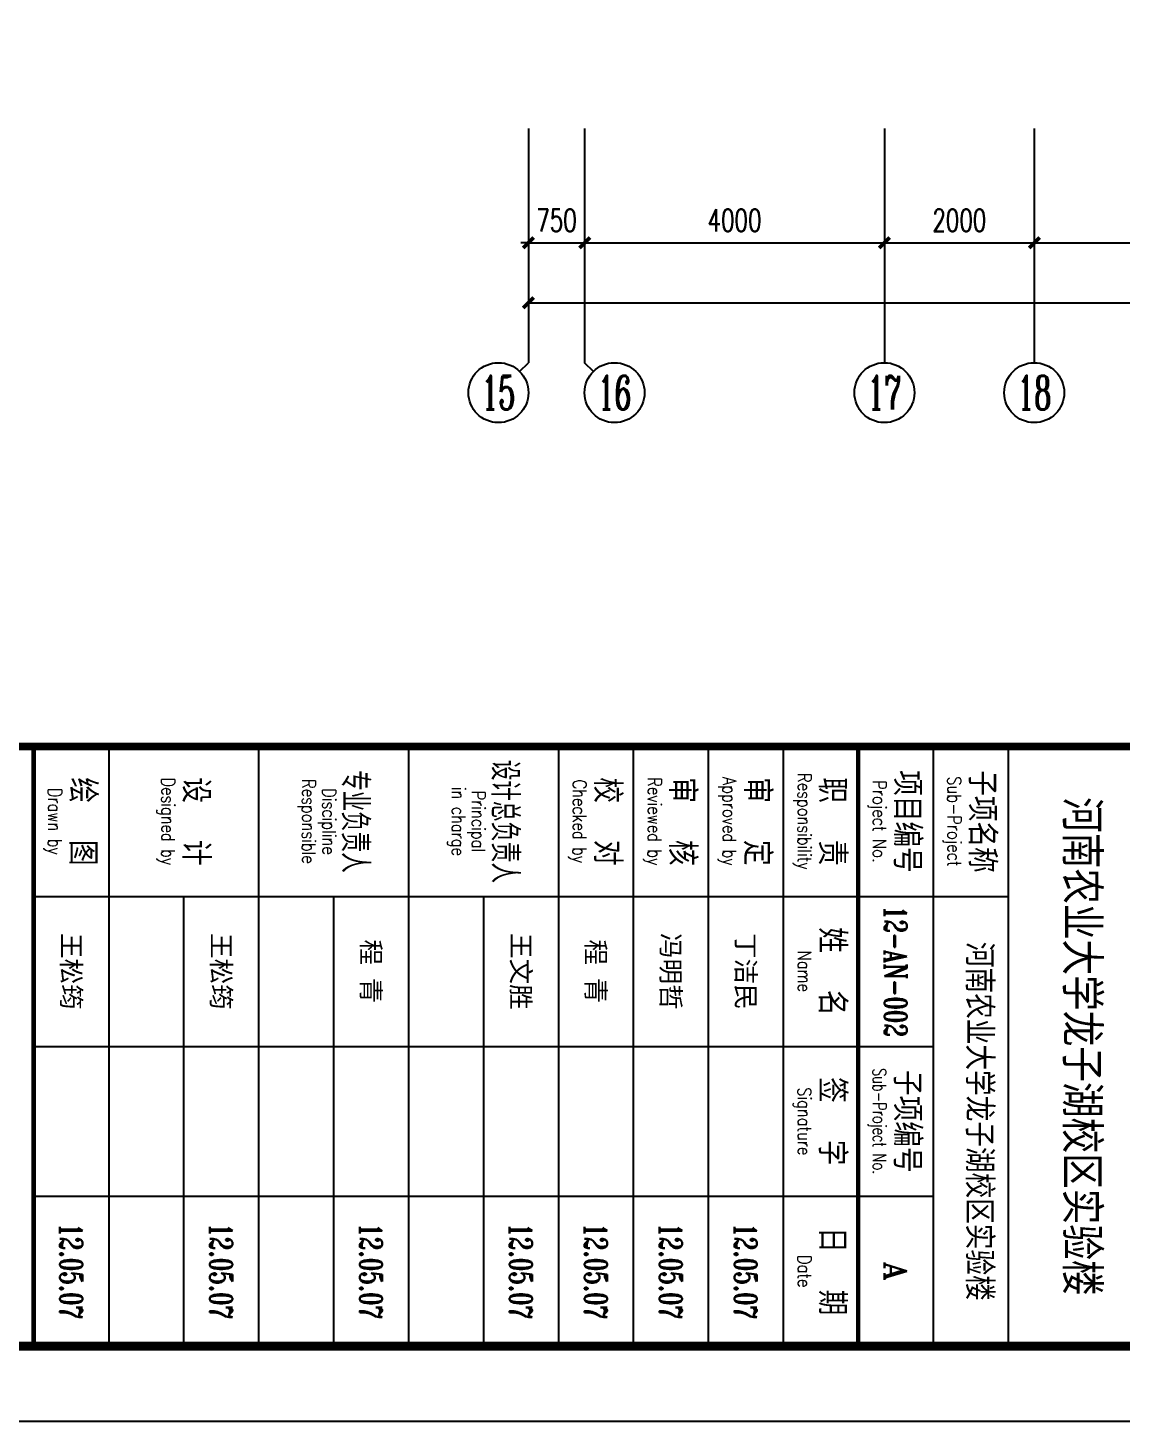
# Model space of a CAD drawing. Extents: x 190999 to 918899, y -200814 to 215286.
# Drawn here: x 682220 to 696808, y 36986 to 55574 of the extents above; entities that cross this region are included whole.
import ezdxf
from ezdxf.enums import TextEntityAlignment as Align

# ---------------------------------------------------------------- set-up
doc = ezdxf.new("R2010")
doc.units = 0
doc.header["$LTSCALE"] = 1000
doc.header["$MEASUREMENT"] = 0
doc.layers.get('Defpoints').update_dxf_attribs({"color": 1})
for name, color, linetype in [('AXIS', 3, 'Continuous'), ('AXIS_TEXT', 7, 'Continuous'), ('图框', 189, 'Continuous')]:
    doc.layers.add(name, color=color, linetype=linetype)
doc.styles.add('_TCH_AXIS', font='COMPLEX', dxfattribs={"bigfont": 'GBCBIG'})
doc.styles.add('COMPLEX', font='COMPLEX')
doc.styles.add('DIM_FONT', font='SIMPLEX', dxfattribs={"width": 0.7, "bigfont": 'GBCBIG'})
doc.styles.add('TKZ1_tjhts.shx', font='tjromant.shx', dxfattribs={"bigfont": 'tjhts.shx'})
doc.styles.add('TKZ2_tjkts.shx', font='tjromant.shx', dxfattribs={"bigfont": 'tjkts.shx'})
doc.styles.add('车', font='simhei.ttf')
doc.dimstyles.new('DIMN', dxfattribs={"dimtxt": 300, "dimasz": 100, "dimexe": 250, "dimexo": 300, "dimgap": 150, "dimtad": 1, "dimdec": 0, "dimzin": 0, "dimdsep": 46, "dimtxsty": 'DIM_FONT', "dimblk": 'ARCHTICK', "dimcen": 0.09, "dimclrt": 7, "dimazin": 2, "dimtfac": 1, "dimtdec": 0, "dimtix": 1, "dimtmove": 2, "dimatfit": 3, "dimfxl": 0, "dimtolj": 1, "dimtzin": 0, "dimarcsym": 0})

# ---------------------------------------------------------------- blocks, each defined once
blk = doc.blocks.new('TJAD_TK_A0')
at = {"layer": '图框'}
for p, q in [((2162, -441.7), (2162, 399.3)), ((2072, -154.7), (2152, -154.7)), ((2092, -284.7), (2092, -154.7)), ((2072, -164.7), (2152, -164.7)), ((2112, -284.7), (2112, -164.7)), ((2132, -284.7), (2132, -164.7)), ((2072, -184.7), (2152, -184.7)), ((2072, -194.7), (2152, -194.7)), ((2072, -204.7), (2152, -204.7)), ((2072, -214.7), (2152, -214.7)), ((2092, -224.7), (2152, -224.7)), ((2072, -234.7), (2152, -234.7)), ((2092, -244.7), (2152, -244.7)), ((2072, -254.7), (2152, -254.7)), ((2092, -264.7), (2152, -264.7)), ((2072, -274.7), (2152, -274.7))]:
    blk.add_line(p, q, dxfattribs=at)
at = {"layer": '图框', "const_width": 1.2}
blk.add_lwpolyline([(2152, -431.7), (2152, 389.3), (998, 389.3), (998, -431.7)], close=True, dxfattribs=at)
at = {"layer": '图框'}
for points, const_width in [([(2072, 389.3), (2072, -431.7)], 1), ([(2072, -174.7), (2152, -174.7)], 0.6), ([(2072, -284.7), (2152, -284.7)], 0.6)]:
    blk.add_lwpolyline(points, dxfattribs=dict(at, const_width=const_width))
at = {"layer": '图框', "color": 3, "style": 'TKZ1_tjhts.shx'}
for s, height, p in [('河南农业大学龙子湖校区实验楼', 5, (2112, -144.91)), ('河南农业大学龙子湖校区实验楼', 3.6, (2122, -158.54)), ('A', 3, (2142, -169.7))]:
    blk.add_text(s, height=height, dxfattribs=at).set_placement(p, align=Align.MIDDLE_CENTER)
at = {"layer": '图框', "style": 'TKZ2_tjkts.shx'}
for s, p in [('子项名称', (2082, -158.16)), ('项目编号', (2082, -168.16)), ('子项编号', (2122, -168.16)), ('职  责', (2082, -178.16)), ('姓  名', (2102, -178.16)), ('签  字', (2122, -178.16)), ('日  期', (2142, -178.16)), ('审  定', (2082, -188.16)), ('审  核', (2082, -198.16)), ('校  对', (2082, -208.16)), ('设  计', (2082, -263.06)), ('绘  图', (2082, -278.16))]:
    blk.add_text(s, height=3.6, dxfattribs=at).set_placement(p, align=Align.MIDDLE_CENTER)
for s, height, width, p in [('Sub-Project', 1.8, 0.8, (2082, -161.86)), ('Project No.', 1.8, 0.8, (2082, -171.86)), ('Sub-Project No.', 1.8, 0.7, (2122, -171.86)), ('Responsibility', 1.8, 0.8, (2082, -181.86)), ('Name', 1.8, 0.8, (2102, -181.86)), ('Signature', 1.8, 0.8, (2122, -181.86)), ('Date', 1.8, 0.8, (2142, -181.86)), ('Approved by', 1.8, 0.8, (2082, -191.86)), ('Reviewed by', 1.8, 0.8, (2082, -201.86)), ('Checked by', 1.8, 0.8, (2082, -211.86)), ('设计总负责人', 3.6, 0.8, (2082, -221.83)), ('Principal', 1.8, 0.8, (2082, -225.35)), ('in charge', 1.8, 0.8, (2082, -228)), ('专业负责人', 3.6, 0.8, (2082, -241.83)), ('Discipline', 1.8, 0.8, (2082, -245.28)), ('Responsible', 1.8, 0.8, (2082, -248)), ('Designed by', 1.8, 0.8, (2082, -266.76)), ('Drawn by', 1.8, 0.8, (2082, -281.86))]:
    blk.add_text(s, height=height, dxfattribs=dict(at, width=width)).set_placement(p, align=Align.MIDDLE_CENTER)
at = {"layer": '图框', "color": 3, "style": 'TKZ1_tjhts.shx', "width": 0.7}
blk.add_text('12-AN-002', height=3, dxfattribs=at).set_placement((2102, -169.7), align=Align.MIDDLE_CENTER)
at = {"layer": '图框', "color": 0, "style": '车'}
for s, p in [('丁洁民', (2102, -189.7)), ('冯明哲', (2102, -199.7)), ('程 青', (2102, -209.7)), ('王文胜', (2102, -219.7)), ('程 青', (2102, -239.7)), ('王松筠', (2102, -259.7)), ('王松筠', (2102, -279.7))]:
    blk.add_text(s, height=2.5, dxfattribs=at).set_placement(p, align=Align.MIDDLE_CENTER)
at = {"layer": '图框', "color": 0, "style": 'TKZ1_tjhts.shx', "width": 0.7}
for p in [(2142, -189.7), (2142, -199.7), (2142, -209.7), (2142, -219.7), (2142, -239.7), (2142, -259.7), (2142, -279.7)]:
    blk.add_text('12.05.07', height=3, dxfattribs=at).set_placement(p, align=Align.MIDDLE_CENTER)
blk = doc.blocks.new('_ArchTick')
at = {"const_width": 0.5}
blk.add_lwpolyline([(-0.7, -0.7), (0.7, 0.7)], dxfattribs=at)
blk = doc.blocks.new('*D407')
at = {"layer": 'AXIS', "color": 0, "lineweight": -2}
for p, q in [((688899, 53932), (688899, 52457)), ((689649, 53932), (689649, 52457)), ((688899, 52707), (688799, 52707)), ((688899, 52707), (689649, 52707)), ((689649, 52707), (689749, 52707))]:
    blk.add_line(p, q, dxfattribs=at)
at = {"layer": 'Defpoints', "color": 0}
for p in [(688899, 54232), (689649, 54232), (689649, 52707)]:
    blk.add_point(p, dxfattribs=at)
at = {"layer": 'AXIS', "color": 0, "lineweight": -2, "xscale": 100, "yscale": 100, "zscale": 100}
blk.add_blockref('_ArchTick', (688899, 52707), dxfattribs=at)
at = {"layer": 'AXIS', "color": 0, "lineweight": -2, "xscale": 100, "yscale": 100, "zscale": 100, "rotation": 180}
blk.add_blockref('_ArchTick', (689649, 52707), dxfattribs=at)
at = {"layer": 'AXIS', "color": 7, "insert": (689274, 53007), "char_height": 300, "attachment_point": 5, "style": 'DIM_FONT'}
blk.add_mtext('\\A1;750', dxfattribs=at)
blk = doc.blocks.new('*D408')
at = {"layer": 'AXIS', "color": 0, "lineweight": -2}
for p, q in [((689649, 53932), (689649, 52457)), ((693649, 53932), (693649, 52457)), ((689649, 52707), (693649, 52707))]:
    blk.add_line(p, q, dxfattribs=at)
at = {"layer": 'Defpoints', "color": 0}
for p in [(689649, 54232), (693649, 54232), (693649, 52707)]:
    blk.add_point(p, dxfattribs=at)
at = {"layer": 'AXIS', "color": 0, "lineweight": -2, "xscale": 100, "yscale": 100, "zscale": 100, "rotation": 180}
blk.add_blockref('_ArchTick', (689649, 52707), dxfattribs=at)
at = {"layer": 'AXIS', "color": 0, "lineweight": -2, "xscale": 100, "yscale": 100, "zscale": 100}
blk.add_blockref('_ArchTick', (693649, 52707), dxfattribs=at)
at = {"layer": 'AXIS', "color": 7, "insert": (691649, 53007), "char_height": 300, "attachment_point": 5, "style": 'DIM_FONT'}
blk.add_mtext('\\A1;4000', dxfattribs=at)
blk = doc.blocks.new('*D409')
at = {"layer": 'AXIS', "color": 0, "lineweight": -2}
for p, q in [((693649, 53932), (693649, 52457)), ((695649, 53932), (695649, 52457)), ((693649, 52707), (695649, 52707))]:
    blk.add_line(p, q, dxfattribs=at)
at = {"layer": 'Defpoints', "color": 0}
for p in [(693649, 54232), (695649, 54232), (695649, 52707)]:
    blk.add_point(p, dxfattribs=at)
at = {"layer": 'AXIS', "color": 0, "lineweight": -2, "xscale": 100, "yscale": 100, "zscale": 100, "rotation": 180}
blk.add_blockref('_ArchTick', (693649, 52707), dxfattribs=at)
at = {"layer": 'AXIS', "color": 0, "lineweight": -2, "xscale": 100, "yscale": 100, "zscale": 100}
blk.add_blockref('_ArchTick', (695649, 52707), dxfattribs=at)
at = {"layer": 'AXIS', "color": 7, "insert": (694649, 53007), "char_height": 300, "attachment_point": 5, "style": 'DIM_FONT'}
blk.add_mtext('\\A1;2000', dxfattribs=at)
blk = doc.blocks.new('*D410')
at = {"layer": 'AXIS', "color": 0, "lineweight": -2}
for p, q in [((695649, 53932), (695649, 52457)), ((699649, 53932), (699649, 52457)), ((695649, 52707), (699649, 52707))]:
    blk.add_line(p, q, dxfattribs=at)
at = {"layer": 'Defpoints', "color": 0}
for p in [(695649, 54232), (699649, 54232), (699649, 52707)]:
    blk.add_point(p, dxfattribs=at)
at = {"layer": 'AXIS', "color": 0, "lineweight": -2, "xscale": 100, "yscale": 100, "zscale": 100, "rotation": 180}
blk.add_blockref('_ArchTick', (695649, 52707), dxfattribs=at)
at = {"layer": 'AXIS', "color": 0, "lineweight": -2, "xscale": 100, "yscale": 100, "zscale": 100}
blk.add_blockref('_ArchTick', (699649, 52707), dxfattribs=at)
at = {"layer": 'AXIS', "color": 7, "insert": (697649, 53007), "char_height": 300, "attachment_point": 5, "style": 'DIM_FONT'}
blk.add_mtext('\\A1;4000', dxfattribs=at)
blk = doc.blocks.new('*D418')
at = {"layer": 'AXIS', "color": 0, "lineweight": -2}
for p, q in [((688899, 53932), (688899, 51657)), ((728399, 53932), (728399, 51657)), ((688899, 51907), (728399, 51907))]:
    blk.add_line(p, q, dxfattribs=at)
at = {"layer": 'Defpoints', "color": 0}
for p in [(688899, 54232), (728399, 54232), (728399, 51907)]:
    blk.add_point(p, dxfattribs=at)
at = {"layer": 'AXIS', "color": 0, "lineweight": -2, "xscale": 100, "yscale": 100, "zscale": 100, "rotation": 180}
blk.add_blockref('_ArchTick', (688899, 51907), dxfattribs=at)
at = {"layer": 'AXIS', "color": 0, "lineweight": -2, "xscale": 100, "yscale": 100, "zscale": 100}
blk.add_blockref('_ArchTick', (728399, 51907), dxfattribs=at)
at = {"layer": 'AXIS', "color": 7, "insert": (708649, 52207), "char_height": 300, "attachment_point": 5, "style": 'DIM_FONT'}
blk.add_mtext('\\A1;39500', dxfattribs=at)
blk = doc.blocks.new('_AXISO')
blk.add_circle((0, 0), 0.5)
at = {"layer": 'AXIS_TEXT', "style": 'COMPLEX', "width": 1.041667}
blk.add_attdef('A', text='', height=0.56, dxfattribs=at).set_placement((-0.25, -0.28), (0.25, -0.28), align=Align.FIT)

msp = doc.modelspace()

# ---------------------------------------------------------------- linework, layer by layer
at = {"layer": 'AXIS'}
for p, q in [((688898.5, 54232.2), (688898.5, 51107.2)), ((689648.5, 54232.2), (689648.5, 51107.2)), ((693648.5, 54232.2), (693648.5, 51107.2)), ((695648.5, 54232.2), (695648.5, 51107.2)), ((688781.4, 50990), (688898.5, 51107.2)), ((689765.7, 50990), (689648.5, 51107.2))]:
    msp.add_line(p, q, dxfattribs=at)

# ---------------------------------------------------------------- block references
ref = msp.add_blockref('_AXISO', (688498.5, 50707.2), dxfattribs=dict(at, xscale=800, yscale=800, zscale=800))
ref.add_attrib('A', '15', dxfattribs={"layer": 'AXIS_TEXT', "height": 452.55, "style": '_TCH_AXIS', "width": 0.724138}).set_placement((688272.3, 50480.9), (688724.8, 50480.9), align=Align.FIT)
ref = msp.add_blockref('_AXISO', (690048.5, 50707.2), dxfattribs=dict(at, xscale=800, yscale=800, zscale=800))
ref.add_attrib('A', '16', dxfattribs={"layer": 'AXIS_TEXT', "height": 452.55, "style": '_TCH_AXIS', "width": 0.724138}).set_placement((689822.3, 50480.9), (690274.8, 50480.9), align=Align.FIT)
ref = msp.add_blockref('_AXISO', (693648.5, 50707.2), dxfattribs=dict(at, xscale=800, yscale=800, zscale=800))
ref.add_attrib('A', '17', dxfattribs={"layer": 'AXIS_TEXT', "height": 452.55, "style": '_TCH_AXIS', "width": 0.724138}).set_placement((693422.3, 50480.9), (693874.8, 50480.9), align=Align.FIT)
ref = msp.add_blockref('_AXISO', (695648.5, 50707.2), dxfattribs=dict(at, xscale=800, yscale=800, zscale=800))
ref.add_attrib('A', '18', dxfattribs={"layer": 'AXIS_TEXT', "height": 452.55, "style": '_TCH_AXIS', "width": 0.724138}).set_placement((695422.3, 50480.9), (695874.8, 50480.9), align=Align.FIT)
at = {"layer": '图框', "xscale": 100, "yscale": 100, "zscale": 100, "rotation": 270}
msp.add_blockref('TJAD_TK_A0', (710768.8, 253186.5), dxfattribs=at)

# ---------------------------------------------------------------- dimensions: what is measured, and where the dimension line sits
at = {"layer": 'AXIS'}
for p1, p2, distance, picture, middle in [((688898.5, 54232.2), (689648.5, 54232.2), -1525, '*D407', (689273.5, 53007.2)), ((688898.5, 54232.2), (728398.5, 54232.2), -2325, '*D418', (708648.5, 52207.2)), ((689648.5, 54232.2), (693648.5, 54232.2), -1525, '*D408', (691648.5, 53007.2)), ((693648.5, 54232.2), (695648.5, 54232.2), -1525, '*D409', (694648.5, 53007.2)), ((695648.5, 54232.2), (699648.5, 54232.2), -1525, '*D410', (697648.5, 53007.2))]:
    dim = msp.add_aligned_dim(p1=p1, p2=p2, distance=distance, dimstyle='DIMN', dxfattribs=at)
    dim.commit()
    dim.dimension.update_dxf_attribs({"geometry": picture, "text_midpoint": middle})

doc.saveas('drawing.dxf')
